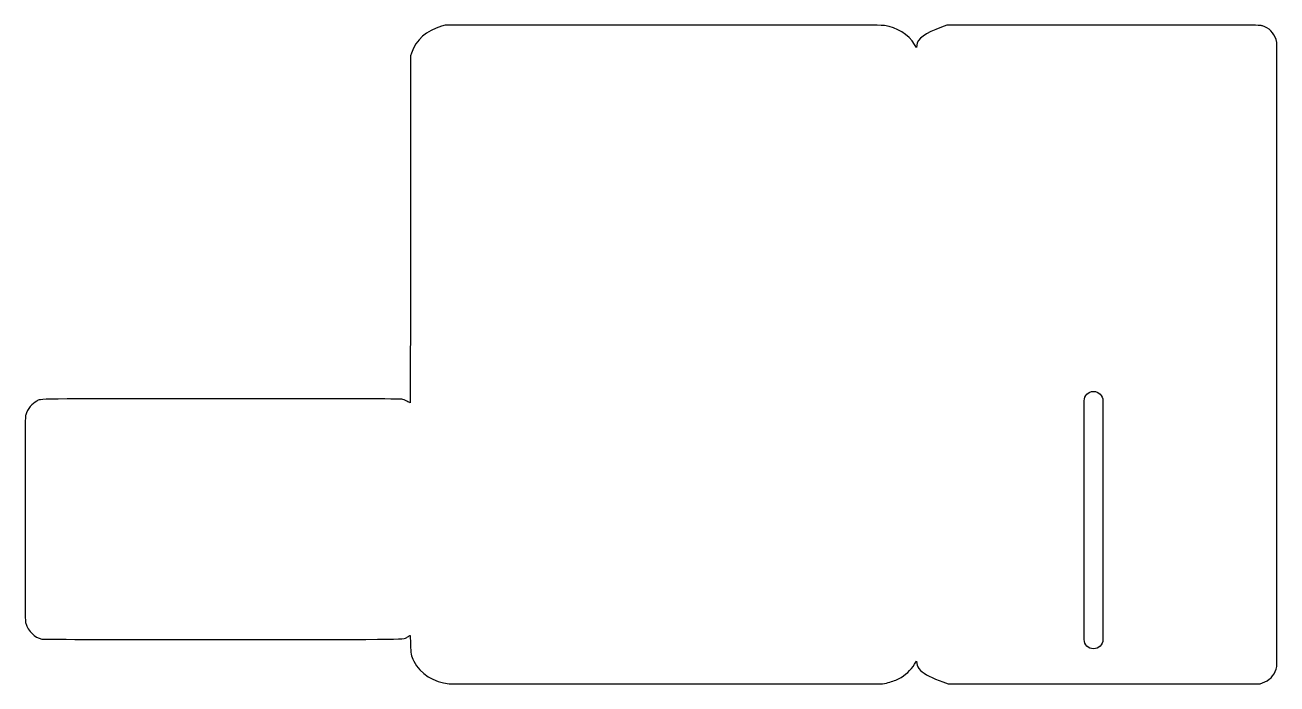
# Model space of a CAD drawing. Header units: centimetres. Extents: x -10.3 to 10.3, y -5.4 to 5.4.
import ezdxf

# ---------------------------------------------------------------- set-up
doc = ezdxf.new("R2010")
doc.units = ezdxf.units.CM
doc.header["$MEASUREMENT"] = 0
doc.layers.add('Camada 1', color=7, linetype='Continuous')

msp = doc.modelspace()

# ---------------------------------------------------------------- linework, layer by layer
at = {"layer": 'Camada 1'}
for points, knots in [([(-3.31541, -5.43168), (-3.57034, -5.41115), (-3.79507, -5.2683), (-3.89882, -5.06084), (-3.89882, -5.06084), (-3.94594, -4.96665), (-3.95155, -4.93842), (-3.95467, -4.77985), (-3.95467, -4.77985), (-3.95623, -4.70122), (-3.95859, -4.63692), (-3.95991, -4.63692), (-3.95991, -4.63692), (-3.96123, -4.63692), (-3.98089, -4.64713), (-4.00362, -4.65959), (-4.00362, -4.65959), (-4.0885, -4.70626), (-3.815, -4.70243), (-7.063, -4.70253), (-7.063, -4.70253), (-9.15583, -4.70261), (-10.00562, -4.70057), (-10.03046, -4.69544), (-10.03046, -4.69544), (-10.15243, -4.67033), (-10.25499, -4.57032), (-10.29639, -4.43607), (-10.29639, -4.43607), (-10.30798, -4.39858), (-10.30846, -4.32823), (-10.30846, -2.71773), (-10.30846, -2.71773), (-10.30846, -1.10591), (-10.30796, -1.03689), (-10.29637, -0.99902), (-10.29637, -0.99902), (-10.26594, -0.89975), (-10.19321, -0.80857), (-10.11375, -0.77008), (-10.11375, -0.77008), (-10.03064, -0.72984), (-10.2788, -0.73285), (-7.06718, -0.73285), (-7.06718, -0.73285), (-4.96462, -0.73285), (-4.12443, -0.73491), (-4.09945, -0.74005), (-4.09945, -0.74005), (-4.08029, -0.74402), (-4.04243, -0.75809), (-4.01534, -0.7713), (-4.01534, -0.7713), (-3.98822, -0.7845), (-3.96385, -0.79628), (-3.96115, -0.79747), (-3.96115, -0.79747), (-3.95845, -0.79866), (-3.95551, 0.4879), (-3.95456, 2.06154), (-3.95456, 2.06154), (-3.95456, 2.06154), (-3.95289, 4.92274), (-3.95289, 4.92274), (-3.95289, 4.92274), (-3.95289, 4.92274), (-3.93733, 4.96875), (-3.93733, 4.96875), (-3.93733, 4.96875), (-3.86264, 5.18973), (-3.69201, 5.34284), (-3.44399, 5.41142), (-3.44399, 5.41142), (-3.44399, 5.41142), (-3.38107, 5.42883), (-3.38107, 5.42883), (-3.38107, 5.42883), (-3.38107, 5.42883), (0.21404, 5.43081), (0.21404, 5.43081), (0.21404, 5.43081), (2.91655, 5.43229), (3.82142, 5.43089), (3.85846, 5.42517), (3.85846, 5.42517), (4.06788, 5.39278), (4.25197, 5.27677), (4.35664, 5.11116), (4.35664, 5.11116), (4.35664, 5.11116), (4.38754, 5.06229), (4.38754, 5.06229), (4.38754, 5.06229), (4.38754, 5.06229), (4.39082, 5.09766), (4.39082, 5.09766), (4.39082, 5.09766), (4.40069, 5.20373), (4.52859, 5.29795), (4.79944, 5.39868), (4.79944, 5.39868), (4.79944, 5.39868), (4.88929, 5.4321), (4.88929, 5.4321), (4.88929, 5.4321), (4.88929, 5.4321), (7.46879, 5.43211), (7.46879, 5.43211), (7.46879, 5.43211), (10.01406, 5.43211), (10.04887, 5.43195), (10.09007, 5.4192), (10.09007, 5.4192), (10.19535, 5.38666), (10.28038, 5.30075), (10.31444, 5.19248), (10.31444, 5.19248), (10.31444, 5.19248), (10.32902, 5.1462), (10.32902, 5.1462), (10.32902, 5.1462), (10.32902, 5.1462), (10.32902, -0.00003), (10.32902, -0.00003), (10.32902, -0.00003), (10.32902, -0.00003), (10.32902, -5.14628), (10.32902, -5.14628), (10.32902, -5.14628), (10.32902, -5.14628), (10.31444, -5.19256), (10.31444, -5.19256), (10.31444, -5.19256), (10.28023, -5.30133), (10.20046, -5.382), (10.09097, -5.41854), (10.09097, -5.41854), (10.09097, -5.41854), (10.05009, -5.43219), (10.05009, -5.43219), (10.05009, -5.43219), (10.05009, -5.43219), (7.48056, -5.43219), (7.48056, -5.43219), (7.48056, -5.43219), (7.48056, -5.43219), (4.91104, -5.43219), (4.91104, -5.43219), (4.91104, -5.43219), (4.91104, -5.43219), (4.82344, -5.40182), (4.82344, -5.40182), (4.82344, -5.40182), (4.65199, -5.34234), (4.5175, -5.27334), (4.45342, -5.21182), (4.45342, -5.21182), (4.41072, -5.17084), (4.39561, -5.14324), (4.39108, -5.09773), (4.39108, -5.09773), (4.39108, -5.09773), (4.38753, -5.06233), (4.38753, -5.06233), (4.38753, -5.06233), (4.38753, -5.06233), (4.35663, -5.11123), (4.35663, -5.11123), (4.35663, -5.11123), (4.29416, -5.21008), (4.20098, -5.29419), (4.09289, -5.34928), (4.09289, -5.34928), (4.02627, -5.38325), (3.97613, -5.40095), (3.88985, -5.42101), (3.88985, -5.42101), (3.88985, -5.42101), (3.82886, -5.43517), (3.82886, -5.43517), (3.82886, -5.43517), (3.82886, -5.43517), (0.28958, -5.43607), (0.28958, -5.43607), (0.28958, -5.43607), (-1.65701, -5.43661), (-3.27925, -5.43459), (-3.31541, -5.43168), (-3.31541, -5.43168), (-3.31541, -5.43168), (-3.31541, -5.43168), (-3.31541, -5.43168)], [0, 0, 0, 0, 0.02040816, 0.02040816, 0.02040816, 0.02040816, 0.04081633, 0.04081633, 0.04081633, 0.04081633, 0.06122449, 0.06122449, 0.06122449, 0.06122449, 0.08163265, 0.08163265, 0.08163265, 0.08163265, 0.10204082, 0.10204082, 0.10204082, 0.10204082, 0.12244898, 0.12244898, 0.12244898, 0.12244898, 0.14285714, 0.14285714, 0.14285714, 0.14285714, 0.16326531, 0.16326531, 0.16326531, 0.16326531, 0.18367347, 0.18367347, 0.18367347, 0.18367347, 0.20408163, 0.20408163, 0.20408163, 0.20408163, 0.2244898, 0.2244898, 0.2244898, 0.2244898, 0.24489796, 0.24489796, 0.24489796, 0.24489796, 0.26530612, 0.26530612, 0.26530612, 0.26530612, 0.28571429, 0.28571429, 0.28571429, 0.28571429, 0.30612245, 0.30612245, 0.30612245, 0.30612245, 0.32653061, 0.32653061, 0.32653061, 0.32653061, 0.34693878, 0.34693878, 0.34693878, 0.34693878, 0.36734694, 0.36734694, 0.36734694, 0.36734694, 0.3877551, 0.3877551, 0.3877551, 0.3877551, 0.40816327, 0.40816327, 0.40816327, 0.40816327, 0.42857143, 0.42857143, 0.42857143, 0.42857143, 0.44897959, 0.44897959, 0.44897959, 0.44897959, 0.46938776, 0.46938776, 0.46938776, 0.46938776, 0.48979592, 0.48979592, 0.48979592, 0.48979592, 0.51020408, 0.51020408, 0.51020408, 0.51020408, 0.53061224, 0.53061224, 0.53061224, 0.53061224, 0.55102041, 0.55102041, 0.55102041, 0.55102041, 0.57142857, 0.57142857, 0.57142857, 0.57142857, 0.59183673, 0.59183673, 0.59183673, 0.59183673, 0.6122449, 0.6122449, 0.6122449, 0.6122449, 0.63265306, 0.63265306, 0.63265306, 0.63265306, 0.65306122, 0.65306122, 0.65306122, 0.65306122, 0.67346939, 0.67346939, 0.67346939, 0.67346939, 0.69387755, 0.69387755, 0.69387755, 0.69387755, 0.71428571, 0.71428571, 0.71428571, 0.71428571, 0.73469388, 0.73469388, 0.73469388, 0.73469388, 0.75510204, 0.75510204, 0.75510204, 0.75510204, 0.7755102, 0.7755102, 0.7755102, 0.7755102, 0.79591837, 0.79591837, 0.79591837, 0.79591837, 0.81632653, 0.81632653, 0.81632653, 0.81632653, 0.83673469, 0.83673469, 0.83673469, 0.83673469, 0.85714286, 0.85714286, 0.85714286, 0.85714286, 0.87755102, 0.87755102, 0.87755102, 0.87755102, 0.89795918, 0.89795918, 0.89795918, 0.89795918, 0.91836735, 0.91836735, 0.91836735, 0.91836735, 0.93877551, 0.93877551, 0.93877551, 0.93877551, 0.95918367, 0.95918367, 0.95918367, 0.95918367, 1, 1, 1, 1]), ([(7.46022, -0.76631), (7.46022, -0.68085), (7.39093, -0.61153), (7.30544, -0.61153), (7.30544, -0.61153), (7.30544, -0.61153), (7.30544, -0.61153), (7.30544, -0.61153), (7.30544, -0.61153), (7.21998, -0.61153), (7.15066, -0.68082), (7.15066, -0.76631), (7.15066, -0.76631), (7.15066, -0.76631), (7.15066, -4.70215), (7.15066, -4.70215), (7.15066, -4.70215), (7.15066, -4.78761), (7.21995, -4.85693), (7.30544, -4.85693), (7.30544, -4.85693), (7.30544, -4.85693), (7.30544, -4.85693), (7.30544, -4.85693), (7.30544, -4.85693), (7.3909, -4.85693), (7.46022, -4.78764), (7.46022, -4.70215), (7.46022, -4.70215), (7.46022, -4.70215), (7.46022, -0.76631), (7.46022, -0.76631)], [0, 0, 0, 0, 0.11111111, 0.11111111, 0.11111111, 0.11111111, 0.22222222, 0.22222222, 0.22222222, 0.22222222, 0.33333333, 0.33333333, 0.33333333, 0.33333333, 0.44444444, 0.44444444, 0.44444444, 0.44444444, 0.55555556, 0.55555556, 0.55555556, 0.55555556, 0.66666667, 0.66666667, 0.66666667, 0.66666667, 0.77777778, 0.77777778, 0.77777778, 0.77777778, 1, 1, 1, 1])]:
    msp.add_open_spline(points, degree=3, knots=knots, dxfattribs=at)

doc.saveas('drawing.dxf')
